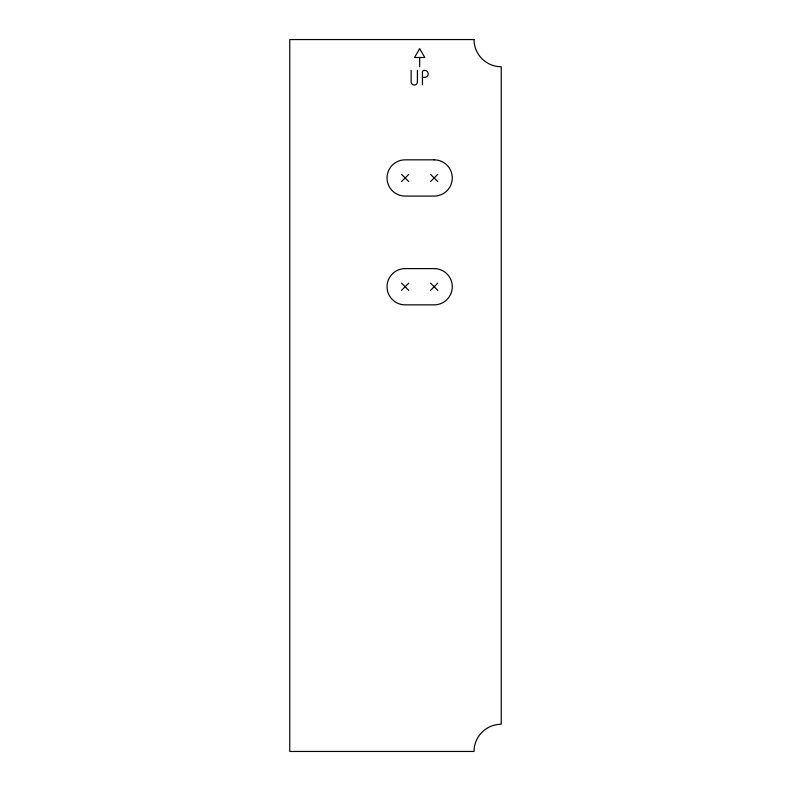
<?xml version="1.0" encoding="UTF-8"?>
<svg xmlns="http://www.w3.org/2000/svg" width="791" height="791" viewBox="0 0 791 791"><rect width="100%" height="100%" fill="white"/><g stroke="black" fill="none" stroke-linecap="round" stroke-linejoin="round"><path stroke-width="1.19" d="M401.531 181.584L408.779 174.336M430.531 181.584L437.789 174.336M401.531 290.356L408.779 283.109M430.531 290.356L437.789 283.109M419.289 57.506L414.524 57.506L419.655 48.617L424.787 57.506L419.655 57.506L419.655 66.741M422.809 77.36L424.678 77.36A3.49 3.49 0 0 0 428.178 73.86A3.49 3.49 0 0 0 424.678 70.369L424.144 70.369A1.701 1.701 0 0 0 422.443 72.07L422.443 84.874M430.531 174.336L437.789 181.584M401.531 174.336L408.779 181.584M430.531 283.109L437.789 290.356M401.531 283.109L408.779 290.356M417.411 70.369L417.411 81.888A3.134 3.134 0 0 1 414.276 85.032A3.134 3.134 0 0 1 411.142 81.888L411.142 70.369M474.036 39.55L289.763 39.55L289.763 751.45L474.036 751.45A27.191 27.191 0 0 1 501.237 724.259L501.237 66.741A27.191 27.191 0 0 1 474.036 39.55M434.16 159.831L405.15 159.831A18.124 18.124 0 0 0 387.026 177.955A18.124 18.124 0 0 0 405.15 196.089L434.16 196.089A18.124 18.124 0 0 0 452.284 177.955A18.124 18.124 0 0 0 434.16 159.831M434.16 268.604L405.15 268.604A18.124 18.124 0 0 0 387.026 286.728A18.124 18.124 0 0 0 405.15 304.861L434.16 304.861A18.124 18.124 0 0 0 452.284 286.728A18.124 18.124 0 0 0 434.16 268.604"/></g></svg>
